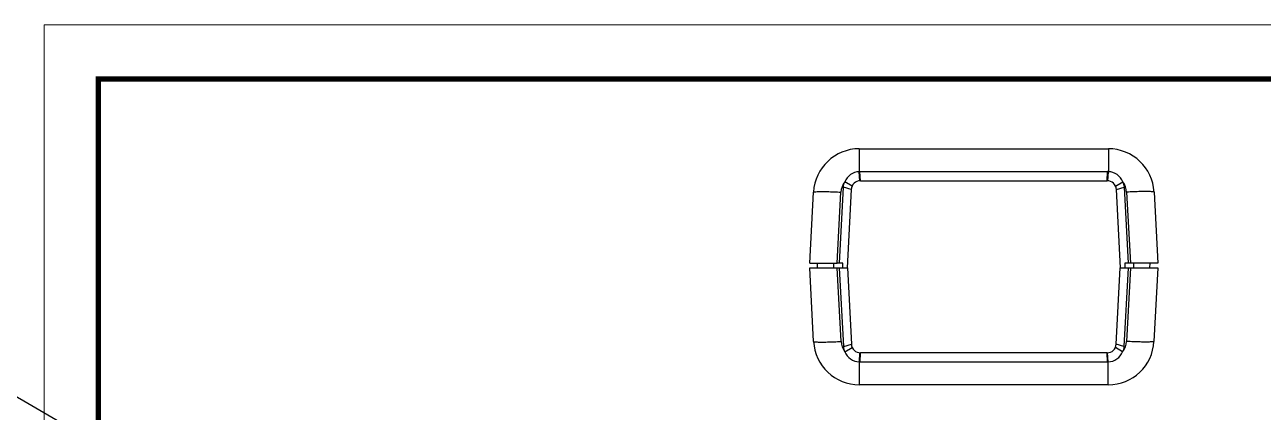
# Model space of a CAD drawing. Header units: inches. Extents: x 3700 to 4563, y 1353 to 2328.
# Drawn here: x 3775.2 to 3910.4, y 2262.4 to 2304.7 of the extents above; entities that cross this region are included whole.
import ezdxf

# ---------------------------------------------------------------- set-up
doc = ezdxf.new("R2010")
doc.units = ezdxf.units.IN
doc.header["$LTSCALE"] = 0.5
doc.layers.add('02___PRT_ALL_AXES', color=7, linetype='Continuous')
doc.layers.add('from', color=7, linetype='Continuous', lineweight=13)

msp = doc.modelspace()

# ---------------------------------------------------------------- linework, layer by layer
at = {"color": 7, "linetype": 'Continuous'}
for p, q in [((3866.315, 2291.177, 0), (3893.516, 2291.177, 0)), ((3866.315, 2291.177, 0), (3866.315, 2288.675, 0)), ((3893.516, 2291.177, 0), (3893.516, 2288.675, 0)), ((3866.38, 2287.675, 0), (3866.315, 2288.675, 0)), ((3866.402, 2288.677, 0), (3893.429, 2288.677, 0)), ((3866.442, 2287.677, 0), (3866.402, 2288.677, 0)), ((3866.442, 2287.677, 0), (3893.389, 2287.677, 0)), ((3893.389, 2287.677, 0), (3893.429, 2288.677, 0)), ((3893.451, 2287.675, 0), (3893.516, 2288.675, 0)), ((3860.916, 2278.677, 0), (3861.322, 2286.439, 0)), ((3864.17, 2278.677, 0), (3864.605, 2286.972, 0)), ((3865.443, 2286.73, 0), (3864.605, 2286.972, 0)), ((3865.535, 2287.1, 0), (3864.739, 2287.564, 0)), ((3865.443, 2286.73, 0), (3864.995, 2278.177, 0)), ((3894.296, 2287.1, 0), (3895.092, 2287.564, 0)), ((3894.388, 2286.73, 0), (3895.226, 2286.972, 0)), ((3894.836, 2278.177, 0), (3894.388, 2286.73, 0)), ((3895.226, 2286.972, 0), (3895.661, 2278.677, 0)), ((3898.509, 2286.439, 0), (3898.916, 2278.677, 0)), ((3860.916, 2278.177, 0), (3865.021, 2278.177, 0)), ((3861.338, 2270.116, 0), (3860.916, 2278.177, 0)), ((3861.77, 2278.177, 0), (3861.766, 2278.677, 0)), ((3863.551, 2278.177, 0), (3863.55, 2278.677, 0)), ((3864.529, 2278.677, 0), (3863.911, 2278.677, 0)), ((3864.334, 2270.116, 0), (3863.911, 2278.177, 0)), ((3864.62, 2269.583, 0), (3864.17, 2278.177, 0)), ((3864.511, 2278.177, 0), (3864.529, 2278.677, 0)), ((3865.021, 2278.177, 0), (3865.459, 2269.825, 0)), ((3894.372, 2269.825, 0), (3894.81, 2278.177, 0)), ((3894.81, 2278.177, 0), (3898.916, 2278.177, 0)), ((3895.661, 2278.177, 0), (3895.211, 2269.583, 0)), ((3895.302, 2278.677, 0), (3895.32, 2278.177, 0)), ((3895.92, 2278.677, 0), (3895.302, 2278.677, 0)), ((3895.92, 2278.177, 0), (3895.497, 2270.116, 0)), ((3896.28, 2278.177, 0), (3896.281, 2278.677, 0)), ((3898.061, 2278.177, 0), (3898.066, 2278.677, 0)), ((3898.916, 2278.177, 0), (3898.493, 2270.116, 0)), ((3864.62, 2269.583, 0), (3865.459, 2269.825, 0)), ((3864.754, 2268.99, 0), (3865.549, 2269.46, 0)), ((3866.331, 2267.879, 0), (3866.395, 2268.879, 0)), ((3866.418, 2267.877, 0), (3866.457, 2268.877, 0)), ((3893.374, 2268.877, 0), (3866.457, 2268.877, 0)), ((3893.413, 2267.877, 0), (3893.374, 2268.877, 0)), ((3893.5, 2267.879, 0), (3893.436, 2268.879, 0)), ((3895.077, 2268.99, 0), (3894.282, 2269.46, 0)), ((3895.211, 2269.583, 0), (3894.372, 2269.825, 0)), ((3866.331, 2265.377, 0), (3866.331, 2267.879, 0)), ((3866.418, 2267.877, 0), (3893.413, 2267.877, 0)), ((3893.5, 2265.377, 0), (3893.5, 2267.879, 0)), ((3893.5, 2265.377, 0), (3866.331, 2265.377, 0))]:
    msp.add_line(p, q, dxfattribs=at)
msp.add_line((4195.443, 2019.846), (3731.985, 2288.585))
for centre, radius, start, end in [((3866.315, 2286.177, 0), 5, 90, 176.99969), ((3893.516, 2286.177, 0), 5, 2.99753, 89.99932), ((3866.402, 2286.877, 0), 1.8, 92.76261, 157.55674), ((3866.442, 2286.677, 0), 1, 90, 177), ((3866.403, 2286.864, 0), 1.813, 90.01026, 92.75227), ((3893.389, 2286.677, 0), 1, 3, 90), ((3893.429, 2286.863, 0), 1.814, 87.24807, 89.9894), ((3893.429, 2286.877, 0), 1.8, 22.44327, 87.23738), ((3866.315, 2286.334, 0), 2, 142.0403, 177.00078), ((3893.516, 2286.334, 0), 2, 2.99941, 37.95951), ((3866.331, 2270.377, 0), 5, 182.99512, 270), ((3866.331, 2270.22, 0), 2, 182.9994, 217.95952), ((3893.5, 2270.377, 0), 5, 269.9965, 357.00239), ((3893.5, 2270.22, 0), 2, 322.0403, 357.00078), ((3866.418, 2269.677, 0), 1.8, 202.44328, 267.23737), ((3866.457, 2269.877, 0), 1, 183, 270), ((3893.374, 2269.877, 0), 1, 270, 357), ((3893.413, 2269.677, 0), 1.8, 272.76262, 337.55673), ((3866.418, 2269.692, 0), 1.814, 267.24827, 269.98919), ((3893.413, 2269.691, 0), 1.814, 270.01047, 272.75207)]:
    msp.add_arc(centre, radius, start, end, dxfattribs=at)
for points, start_tangent, end_tangent in [([(3861.322, 2286.439, 0), (3861.426, 2286.474, 0), (3861.726, 2286.496, 0), (3862.203, 2286.504, 0), (3862.823, 2286.496, 0), (3863.544, 2286.474, 0), (3864.318, 2286.439, 0)], (0.052336, 0.9986295), (0.998637, -0.0521931)), ([(3864.605, 2286.972, 0), (3864.645, 2287.262, 0), (3864.739, 2287.564, 0)], (0.052336, 0.9986295), (0.3817666, 0.9242588)), ([(3895.092, 2287.564, 0), (3895.186, 2287.262, 0), (3895.226, 2286.972, 0)], (0.3817666, -0.9242588), (0.052336, -0.9986295)), ([(3898.509, 2286.439, 0), (3898.405, 2286.474, 0), (3898.105, 2286.496, 0), (3897.628, 2286.504, 0), (3897.008, 2286.496, 0), (3896.287, 2286.474, 0), (3895.513, 2286.439, 0)], (-0.052336, 0.9986295), (-0.998637, -0.052193)), ([(3861.338, 2270.116, 0), (3861.442, 2270.081, 0), (3861.742, 2270.058, 0), (3862.218, 2270.051, 0), (3862.838, 2270.058, 0), (3863.56, 2270.081, 0), (3864.334, 2270.116, 0)], (0.052336, -0.9986295), (0.998637, 0.052193)), ([(3898.493, 2270.116, 0), (3898.389, 2270.081, 0), (3898.089, 2270.058, 0), (3897.613, 2270.051, 0), (3896.993, 2270.058, 0), (3896.271, 2270.081, 0), (3895.497, 2270.116, 0)], (-0.052336, -0.9986295), (-0.998637, 0.0521931)), ([(3864.754, 2268.99, 0), (3864.661, 2269.291, 0), (3864.62, 2269.583, 0)], (-0.3817666, 0.9242588), (-0.052336, 0.9986295)), ([(3895.211, 2269.583, 0), (3895.17, 2269.291, 0), (3895.077, 2268.99, 0)], (-0.052336, -0.9986295), (-0.3817666, -0.9242588))]:
    msp.add_spline(points, degree=3, dxfattribs=dict(at, start_tangent=start_tangent, end_tangent=end_tangent))
at = {"layer": '02___PRT_ALL_AXES', "color": 7, "linetype": 'Continuous'}
for p, q in [((3860.916, 2278.677, 0), (3861.322, 2286.439, 0)), ((3863.911, 2278.677, 0), (3864.318, 2286.439, 0)), ((3895.513, 2286.439, 0), (3895.92, 2278.677, 0)), ((3898.509, 2286.439, 0), (3898.916, 2278.677, 0)), ((3860.916, 2278.677, 0), (3863.911, 2278.677, 0)), ((3898.916, 2278.677, 0), (3895.92, 2278.677, 0))]:
    msp.add_line(p, q, dxfattribs=at)
at = {"layer": 'from'}
msp.add_lwpolyline([(3777.324, 2066.077), (4120.761, 2066.077), (4120.761, 2304.735), (3777.324, 2304.735)], close=True, dxfattribs=at)
at = {"layer": 'from', "const_width": 0.592}
msp.add_lwpolyline([(3783.243, 2071.996), (3783.243, 2298.816), (4114.842, 2298.816), (4114.842, 2071.996), (3783.243, 2071.996)], dxfattribs=at)

doc.saveas('drawing.dxf')
